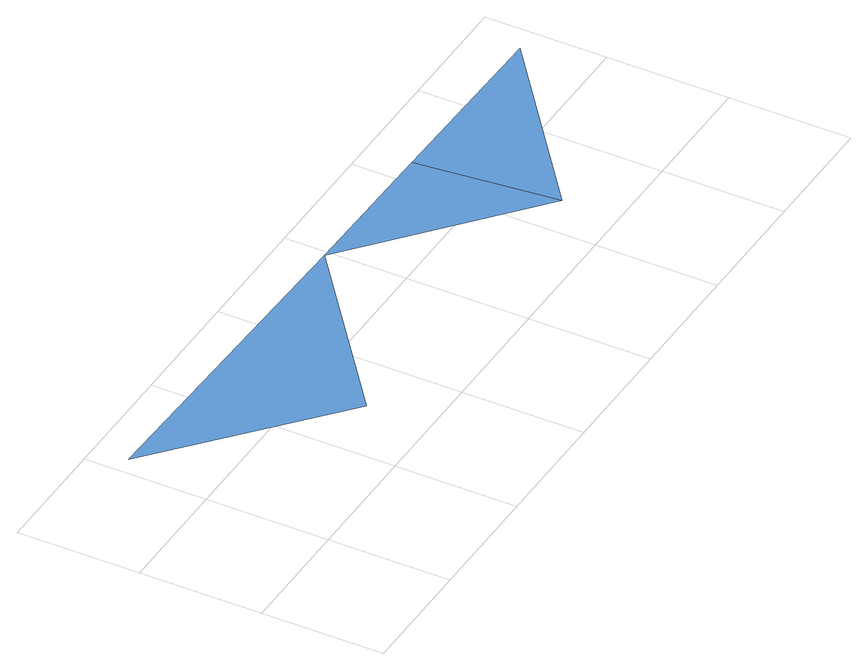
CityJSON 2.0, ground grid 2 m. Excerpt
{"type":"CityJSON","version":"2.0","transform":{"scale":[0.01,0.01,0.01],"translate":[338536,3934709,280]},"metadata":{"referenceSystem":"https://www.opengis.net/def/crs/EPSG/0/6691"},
"CityObjects":{
"waterbody1":{"type":"WaterBody","attributes":{"name":"6","class":"1140","function":"1","WaterBodyRiverFloodingRiskAttribute.description":"3","WaterBodyRiverFloodingRiskAttribute.rankOrg":"1","WaterBodyRiverFloodingRiskAttribute.adminType":"2","WaterBodyRiverFloodingRiskAttribute.scale":"L1"},"geometry":[{"type":"MultiSurface","lod":"1","boundaries":[[[0,1,2]],[[1,3,4]],[[4,3,5]]]}]}
},
"vertices":[
[305,104,31],[592,330,30],[25,341,35],[871,94,30],[846,326,30],[1159,320,30]
]}
